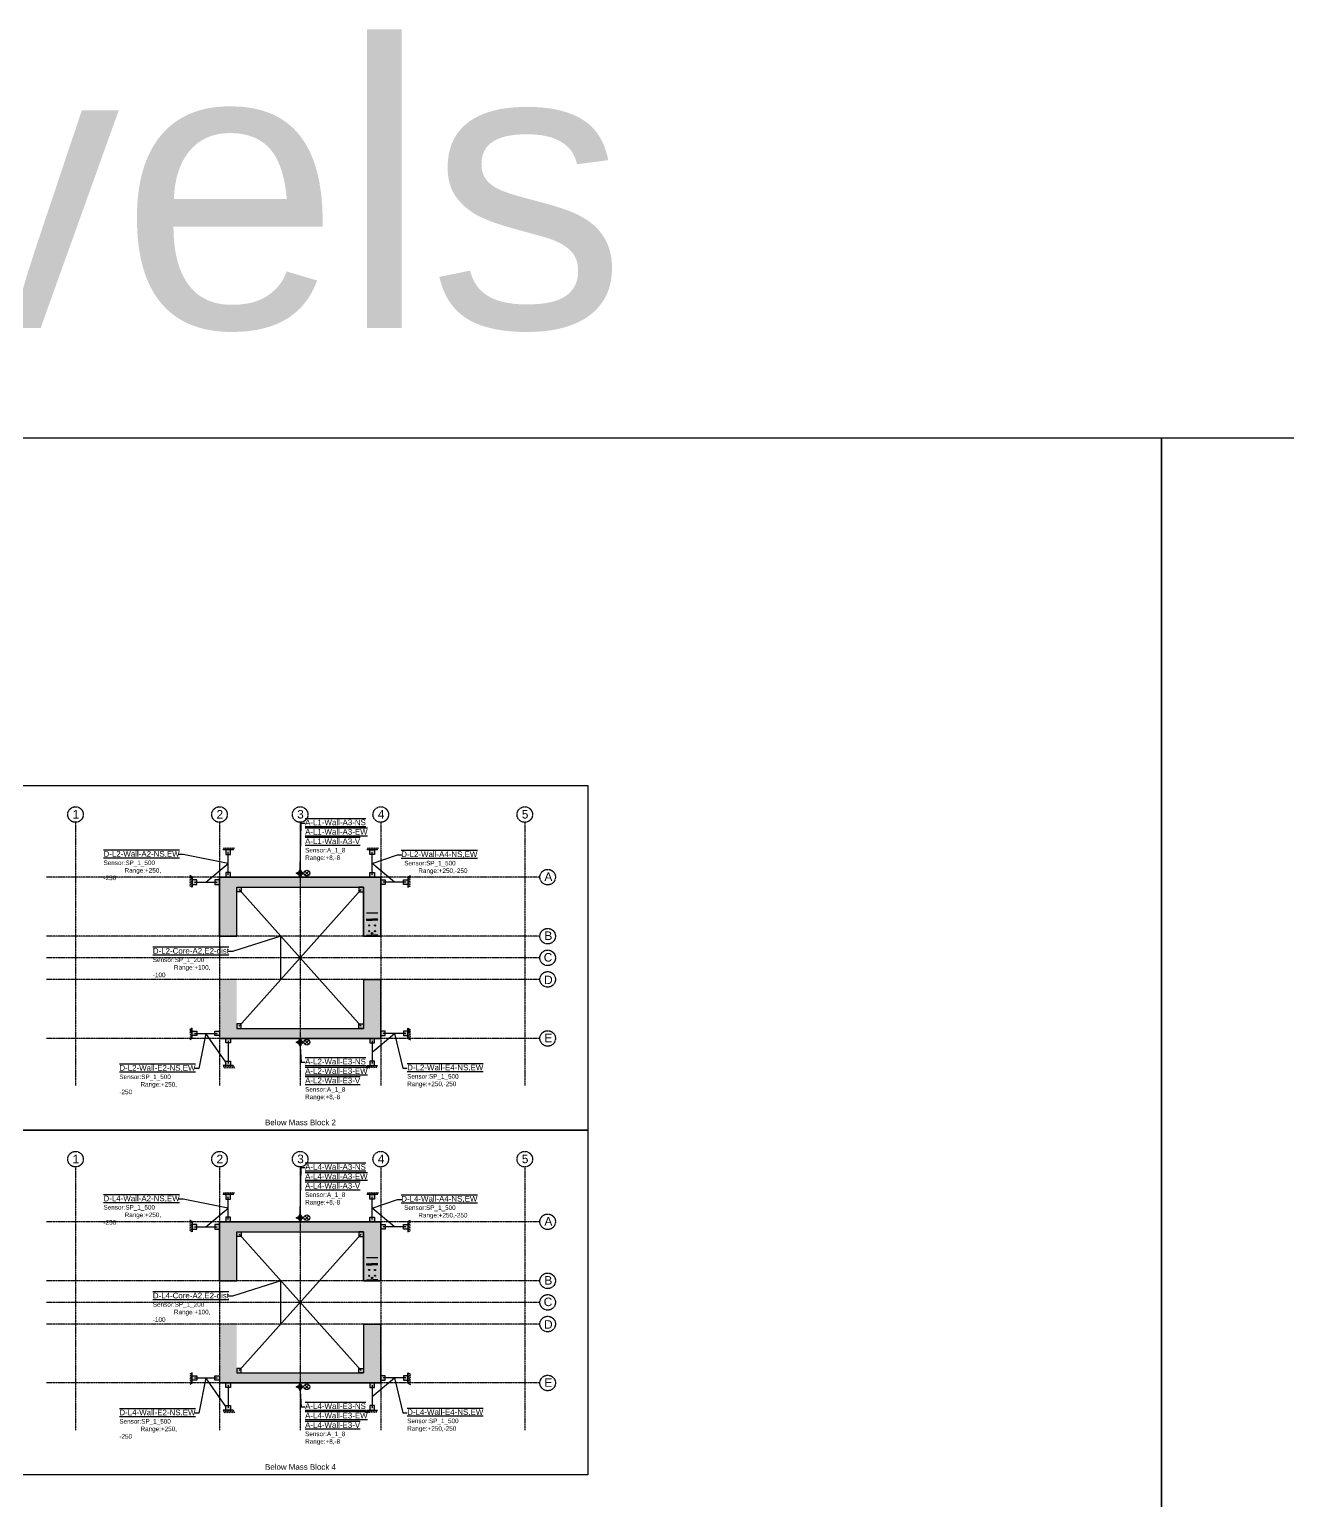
# Model space of a CAD drawing. Header units: millimetres. Extents: x -79526 to 153901, y -45620 to 21119.
# Drawn here: x -33860 to -22765, y 8121 to 21097 of the extents above; entities that cross this region are included whole.
import ezdxf
from ezdxf import colors
from ezdxf.entities.mleader import LeaderData, LeaderLine
from ezdxf.math import Vec2, Vec3

# ---------------------------------------------------------------- set-up
doc = ezdxf.new("R2010")
doc.units = ezdxf.units.MM
doc.header["$MEASUREMENT"] = 0
doc.linetypes.add('CENTER', pattern=[50.8, 31.75, -6.35, 6.35, -6.35])
for name, color, linetype in [('greygrid', 252, 'CENTER'), ('notation', 6, 'Continuous'), ('Note', 7, 'Continuous'), ('Plot', 254, 'Continuous')]:
    doc.layers.add(name, color=color, linetype=linetype)
doc.styles.get("Standard").update_dxf_attribs({"font": 'arial.ttf'})
pattern_1 = [(45, (-45963.11549, -7465.05682), (-0.08838834765, 0.08838834765), [])]
pattern_2 = [(45, (-45963.11549, -10504.51168), (-0.08838834765, 0.08838834765), [])]

msp = doc.modelspace()

# ---------------------------------------------------------------- hatches: boundary and pattern name
h = msp.add_hatch(color=1)
h.dxf.hatch_style = 1
h.paths.add_polyline_path([(-32088, 13620), (-32088, 13660), (-32128, 13660), (-32128, 13620)])
h.paths.add_polyline_path([(-32088, 13820), (-32088, 13860), (-32128, 13860), (-32128, 13820)])
edge = h.paths.add_edge_path()
edge.add_line((-32108, 13640), (-32108, 13840))
h = msp.add_hatch(color=1)
h.dxf.hatch_style = 1
h.paths.add_polyline_path([(-30858, 13620), (-30858, 13660), (-30818, 13660), (-30818, 13620)])
h.paths.add_polyline_path([(-30858, 13820), (-30858, 13860), (-30818, 13860), (-30818, 13820)])
edge = h.paths.add_edge_path()
edge.add_line((-30838, 13640), (-30838, 13840))
h = msp.add_hatch(color=1)
h.dxf.hatch_style = 1
h.paths.add_polyline_path([(-31486, 13666), (-31473, 13688), (-31461, 13666), (-31439, 13654), (-31461, 13641), (-31473, 13620), (-31486, 13641), (-31507, 13654)])
h = msp.add_hatch(color=1)
h.dxf.hatch_style = 1
h.paths.add_polyline_path([(-32424, 13555), (-32384, 13555), (-32384, 13595), (-32424, 13595)])
h.paths.add_polyline_path([(-32224, 13555), (-32184, 13555), (-32184, 13595), (-32224, 13595)])
edge = h.paths.add_edge_path()
edge.add_line((-32404, 13575), (-32204, 13575))
at = {"true_color": 0x939598}
h = msp.add_hatch(dxfattribs=at)
h.set_pattern_fill('ANSI31', color=252)
h.set_pattern_definition(pattern_1)
h.paths.add_polyline_path([(-32032, 13099), (-32032, 13531), (-30914, 13531), (-30914, 13099), (-30762, 13099), (-30762, 13620), (-32184, 13620), (-32184, 13099)])
h = msp.add_hatch(color=1)
h.dxf.hatch_style = 1
h.paths.add_polyline_path([(-30914, 13531), (-30954, 13531), (-30954, 13491), (-30914, 13491)])
h.paths.add_polyline_path([(-31992, 12326), (-32032, 12326), (-32032, 12286), (-31992, 12286)])
edge = h.paths.add_edge_path()
edge.add_line((-30934, 13511), (-32012, 12306))
h = msp.add_hatch(color=1)
h.dxf.hatch_style = 1
h.paths.add_polyline_path([(-32032, 13531), (-31992, 13531), (-31992, 13491), (-32032, 13491)])
h.paths.add_polyline_path([(-30954, 12326), (-30914, 12326), (-30914, 12286), (-30954, 12286)])
edge = h.paths.add_edge_path()
edge.add_line((-32012, 13511), (-30934, 12306))
h = msp.add_hatch(color=1)
h.dxf.hatch_style = 1
h.paths.add_polyline_path([(-30522, 13555), (-30562, 13555), (-30562, 13595), (-30522, 13595)])
h.paths.add_polyline_path([(-30722, 13555), (-30762, 13555), (-30762, 13595), (-30722, 13595)])
edge = h.paths.add_edge_path()
edge.add_line((-30542, 13575), (-30742, 13575))
h = msp.add_hatch(dxfattribs=at)
h.set_pattern_fill('ANSI31', color=252)
h.set_pattern_definition(pattern_1)
h.paths.add_polyline_path([(-32032, 12718), (-32032, 12286), (-30914, 12286), (-30914, 12718), (-30762, 12718), (-30762, 12197), (-32184, 12197), (-32184, 12718)])
h = msp.add_hatch(color=1)
h.dxf.hatch_style = 1
h.paths.add_polyline_path([(-32424, 12262), (-32384, 12262), (-32384, 12222), (-32424, 12222)])
h.paths.add_polyline_path([(-32224, 12262), (-32184, 12262), (-32184, 12222), (-32224, 12222)])
edge = h.paths.add_edge_path()
edge.add_line((-32404, 12242), (-32204, 12242))
h = msp.add_hatch(color=1)
h.dxf.hatch_style = 1
h.paths.add_polyline_path([(-30522, 12262), (-30562, 12262), (-30562, 12222), (-30522, 12222)])
h.paths.add_polyline_path([(-30722, 12262), (-30762, 12262), (-30762, 12222), (-30722, 12222)])
edge = h.paths.add_edge_path()
edge.add_line((-30542, 12242), (-30742, 12242))
h = msp.add_hatch(color=1)
h.dxf.hatch_style = 1
h.paths.add_polyline_path([(-32088, 12197), (-32088, 12157), (-32128, 12157), (-32128, 12197)])
h.paths.add_polyline_path([(-32088, 11997), (-32088, 11957), (-32128, 11957), (-32128, 11997)])
edge = h.paths.add_edge_path()
edge.add_line((-32108, 12177), (-32108, 11977))
h = msp.add_hatch(color=1)
h.dxf.hatch_style = 1
h.paths.add_polyline_path([(-31486, 12176), (-31473, 12197), (-31461, 12176), (-31439, 12163), (-31461, 12151), (-31473, 12129), (-31486, 12151), (-31507, 12163)])
h = msp.add_hatch(color=1)
h.dxf.hatch_style = 1
h.paths.add_polyline_path([(-30858, 12197), (-30858, 12157), (-30818, 12157), (-30818, 12197)])
h.paths.add_polyline_path([(-30858, 11997), (-30858, 11957), (-30818, 11957), (-30818, 11997)])
edge = h.paths.add_edge_path()
edge.add_line((-30838, 12177), (-30838, 11977))
h = msp.add_hatch(color=1)
h.dxf.hatch_style = 1
h.paths.add_polyline_path([(-32088, 10580), (-32088, 10620), (-32128, 10620), (-32128, 10580)])
h.paths.add_polyline_path([(-32088, 10780), (-32088, 10820), (-32128, 10820), (-32128, 10780)])
edge = h.paths.add_edge_path()
edge.add_line((-32108, 10600), (-32108, 10800))
h = msp.add_hatch(color=1)
h.dxf.hatch_style = 1
h.paths.add_polyline_path([(-30858, 10580), (-30858, 10620), (-30818, 10620), (-30818, 10580)])
h.paths.add_polyline_path([(-30858, 10780), (-30858, 10820), (-30818, 10820), (-30818, 10780)])
edge = h.paths.add_edge_path()
edge.add_line((-30838, 10600), (-30838, 10800))
h = msp.add_hatch(color=1)
h.dxf.hatch_style = 1
h.paths.add_polyline_path([(-31486, 10627), (-31473, 10648), (-31461, 10627), (-31439, 10614), (-31461, 10602), (-31473, 10580), (-31486, 10602), (-31507, 10614)])
h = msp.add_hatch(color=1)
h.dxf.hatch_style = 1
h.paths.add_polyline_path([(-32424, 10516), (-32384, 10516), (-32384, 10556), (-32424, 10556)])
h.paths.add_polyline_path([(-32224, 10516), (-32184, 10516), (-32184, 10556), (-32224, 10556)])
edge = h.paths.add_edge_path()
edge.add_line((-32404, 10536), (-32204, 10536))
h = msp.add_hatch(dxfattribs=at)
h.set_pattern_fill('ANSI31', color=252)
h.set_pattern_definition(pattern_2)
h.paths.add_polyline_path([(-32032, 10059), (-32032, 10491), (-30914, 10491), (-30914, 10059), (-30762, 10059), (-30762, 10580), (-32184, 10580), (-32184, 10059)])
h = msp.add_hatch(color=1)
h.dxf.hatch_style = 1
h.paths.add_polyline_path([(-30522, 10516), (-30562, 10516), (-30562, 10556), (-30522, 10556)])
h.paths.add_polyline_path([(-30722, 10516), (-30762, 10516), (-30762, 10556), (-30722, 10556)])
edge = h.paths.add_edge_path()
edge.add_line((-30542, 10536), (-30742, 10536))
h = msp.add_hatch(color=1)
h.dxf.hatch_style = 1
h.paths.add_polyline_path([(-30914, 10491), (-30954, 10491), (-30954, 10451), (-30914, 10451)])
h.paths.add_polyline_path([(-31992, 9287), (-32032, 9287), (-32032, 9247), (-31992, 9247)])
edge = h.paths.add_edge_path()
edge.add_line((-30934, 10471), (-32012, 9267))
h = msp.add_hatch(color=1)
h.dxf.hatch_style = 1
h.paths.add_polyline_path([(-32032, 10491), (-31992, 10491), (-31992, 10451), (-32032, 10451)])
h.paths.add_polyline_path([(-30954, 9287), (-30914, 9287), (-30914, 9247), (-30954, 9247)])
edge = h.paths.add_edge_path()
edge.add_line((-32012, 10471), (-30934, 9267))
h = msp.add_hatch(dxfattribs=at)
h.set_pattern_fill('ANSI31', color=252)
h.set_pattern_definition(pattern_2)
h.paths.add_polyline_path([(-32032, 9678), (-32032, 9247), (-30914, 9247), (-30914, 9678), (-30762, 9678), (-30762, 9158), (-32184, 9158), (-32184, 9678)])
h = msp.add_hatch(color=1)
h.dxf.hatch_style = 1
h.paths.add_polyline_path([(-32424, 9222), (-32384, 9222), (-32384, 9182), (-32424, 9182)])
h.paths.add_polyline_path([(-32224, 9222), (-32184, 9222), (-32184, 9182), (-32224, 9182)])
edge = h.paths.add_edge_path()
edge.add_line((-32404, 9202), (-32204, 9202))
h = msp.add_hatch(color=1)
h.dxf.hatch_style = 1
h.paths.add_polyline_path([(-30522, 9222), (-30562, 9222), (-30562, 9182), (-30522, 9182)])
h.paths.add_polyline_path([(-30722, 9222), (-30762, 9222), (-30762, 9182), (-30722, 9182)])
edge = h.paths.add_edge_path()
edge.add_line((-30542, 9202), (-30742, 9202))
h = msp.add_hatch(color=1)
h.dxf.hatch_style = 1
h.paths.add_polyline_path([(-32088, 9158), (-32088, 9118), (-32128, 9118), (-32128, 9158)])
h.paths.add_polyline_path([(-32088, 8958), (-32088, 8918), (-32128, 8918), (-32128, 8958)])
edge = h.paths.add_edge_path()
edge.add_line((-32108, 9138), (-32108, 8938))
h = msp.add_hatch(color=1)
h.dxf.hatch_style = 1
h.paths.add_polyline_path([(-31486, 9136), (-31473, 9158), (-31461, 9136), (-31439, 9124), (-31461, 9111), (-31473, 9089), (-31486, 9111), (-31507, 9124)])
h = msp.add_hatch(color=1)
h.dxf.hatch_style = 1
h.paths.add_polyline_path([(-30858, 9158), (-30858, 9118), (-30818, 9118), (-30818, 9158)])
h.paths.add_polyline_path([(-30858, 8958), (-30858, 8918), (-30818, 8918), (-30818, 8958)])
edge = h.paths.add_edge_path()
edge.add_line((-30838, 9138), (-30838, 8938))
at = {"layer": 'Note', "true_color": 0x000000}
h = msp.add_hatch(dxfattribs=at)
h.set_pattern_fill('ANSI31', color=18, angle=360)
h.set_pattern_definition([(45, (-227762.1734, 877690.7706), (-2.24506403, 2.24506403), [])])
h.paths.add_polyline_path([(-30859, 13245, 1), (-30868, 13245, 1)])
h = msp.add_hatch(dxfattribs=at)
h.set_pattern_fill('ANSI31', color=18, angle=360)
h.set_pattern_definition([(45, (-227711.3734, 877690.7706), (-2.24506403, 2.24506403), [])])
h.paths.add_polyline_path([(-30808, 13245, 1), (-30818, 13245, 1)])
h = msp.add_hatch(dxfattribs=at)
h.set_pattern_fill('ANSI31', color=18, angle=360)
h.set_pattern_definition([(45, (-227762.1734, 877741.5706), (-2.24506403, 2.24506403), [])])
h.paths.add_polyline_path([(-30859, 13194, 1), (-30868, 13194, 1)])
h = msp.add_hatch(dxfattribs=at)
h.set_pattern_fill('ANSI31', color=18, angle=360)
h.set_pattern_definition([(45, (-227762.1734, 877792.3706), (-2.24506403, 2.24506403), [])])
h.paths.add_polyline_path([(-30859, 13143, 1), (-30868, 13143, 1)])
h = msp.add_hatch(dxfattribs=at)
h.set_pattern_fill('ANSI31', color=18, angle=360)
h.set_pattern_definition([(45, (-227711.3734, 877741.5706), (-2.24506403, 2.24506403), [])])
h.paths.add_polyline_path([(-30808, 13194, 1), (-30818, 13194, 1)])
h = msp.add_hatch(dxfattribs=at)
h.set_pattern_fill('ANSI31', color=18, angle=360)
h.set_pattern_definition([(45, (-227711.3734, 877792.3706), (-2.24506403, 2.24506403), [])])
h.paths.add_polyline_path([(-30808, 13143, 1), (-30818, 13143, 1)])
h = msp.add_hatch(dxfattribs=at)
h.set_pattern_fill('ANSI31', color=18, angle=360)
h.set_pattern_definition([(45, (-227762.1734, 874651.3157), (-2.24506403, 2.24506403), [])])
h.paths.add_polyline_path([(-30859, 10206, 1), (-30868, 10206, 1)])
h = msp.add_hatch(dxfattribs=at)
h.set_pattern_fill('ANSI31', color=18, angle=360)
h.set_pattern_definition([(45, (-227762.1734, 874702.1157), (-2.24506403, 2.24506403), [])])
h.paths.add_polyline_path([(-30859, 10155, 1), (-30868, 10155, 1)])
h = msp.add_hatch(dxfattribs=at)
h.set_pattern_fill('ANSI31', color=18, angle=360)
h.set_pattern_definition([(45, (-227711.3734, 874651.3157), (-2.24506403, 2.24506403), [])])
h.paths.add_polyline_path([(-30808, 10206, 1), (-30818, 10206, 1)])
h = msp.add_hatch(dxfattribs=at)
h.set_pattern_fill('ANSI31', color=18, angle=360)
h.set_pattern_definition([(45, (-227711.3734, 874702.1157), (-2.24506403, 2.24506403), [])])
h.paths.add_polyline_path([(-30808, 10155, 1), (-30818, 10155, 1)])
h = msp.add_hatch(dxfattribs=at)
h.set_pattern_fill('ANSI31', color=18, angle=360)
h.set_pattern_definition([(45, (-227762.1734, 874752.9157), (-2.24506403, 2.24506403), [])])
h.paths.add_polyline_path([(-30859, 10104, 1), (-30868, 10104, 1)])
h = msp.add_hatch(dxfattribs=at)
h.set_pattern_fill('ANSI31', color=18, angle=360)
h.set_pattern_definition([(45, (-227711.3734, 874752.9157), (-2.24506403, 2.24506403), [])])
h.paths.add_polyline_path([(-30808, 10104, 1), (-30818, 10104, 1)])
at = {"layer": 'Plot', "ltscale": 0.1}
h = msp.add_hatch(dxfattribs=at)
h.set_pattern_fill('ANSI31', color=256)
h.set_pattern_definition([(45, (-424038.2823, -179765.0213), (-2.24506403, 2.24506403), [])])
h.paths.add_polyline_path([(-30832, 13245, 1), (-30845, 13245, 1)])
h = msp.add_hatch(dxfattribs=at)
h.set_pattern_fill('ANSI31', color=256)
h.set_pattern_definition([(45, (-424038.2823, -179885.6713), (-2.24506403, 2.24506403), [])])
h.paths.add_polyline_path([(-30832, 13124, 1), (-30845, 13124, 1)])
h = msp.add_hatch(dxfattribs=at)
h.set_pattern_fill('ANSI31', color=256)
h.set_pattern_definition([(45, (-424038.2823, -182804.476), (-2.24506403, 2.24506403), [])])
h.paths.add_polyline_path([(-30832, 10206, 1), (-30845, 10206, 1)])
h = msp.add_hatch(dxfattribs=at)
h.set_pattern_fill('ANSI31', color=256)
h.set_pattern_definition([(45, (-424038.2823, -182925.126), (-2.24506403, 2.24506403), [])])
h.paths.add_polyline_path([(-30832, 10085, 1), (-30845, 10085, 1)])

# ---------------------------------------------------------------- linework, layer by layer
at = {"color": 1}
for p, q in [((-32153, 13860), (-32141, 13881)), ((-32108, 13860), (-32153, 13860)), ((-32138, 13860), (-32126, 13881)), ((-32123, 13860), (-32111, 13881)), ((-32108, 13860), (-32096, 13881)), ((-32063, 13860), (-32108, 13860)), ((-32108, 13640), (-32108, 13840)), ((-32093, 13860), (-32081, 13881)), ((-32078, 13860), (-32066, 13881)), ((-32063, 13860), (-32051, 13881)), ((-30883, 13860), (-30871, 13881)), ((-30838, 13860), (-30883, 13860)), ((-30868, 13860), (-30856, 13881)), ((-30853, 13860), (-30841, 13881)), ((-30838, 13860), (-30826, 13881)), ((-30793, 13860), (-30838, 13860)), ((-30838, 13640), (-30838, 13840)), ((-30823, 13860), (-30811, 13881)), ((-30808, 13860), (-30796, 13881)), ((-30793, 13860), (-30781, 13881)), ((-32424, 13620), (-32446, 13633)), ((-30522, 13620), (-30500, 13633)), ((-32424, 13605), (-32446, 13618)), ((-32424, 13590), (-32446, 13603)), ((-32424, 13575), (-32446, 13588)), ((-32424, 13560), (-32446, 13573)), ((-32424, 13545), (-32446, 13558)), ((-32424, 13530), (-32446, 13543)), ((-32424, 13620), (-32424, 13575)), ((-32424, 13575), (-32424, 13530)), ((-32404, 13575), (-32254, 13575)), ((-32404, 13575), (-32204, 13575)), ((-30934, 13511), (-32012, 12306)), ((-32012, 13511), (-30934, 12306)), ((-30542, 13575), (-30742, 13575)), ((-30542, 13575), (-30692, 13575)), ((-30522, 13620), (-30522, 13575)), ((-30522, 13605), (-30500, 13618)), ((-30522, 13590), (-30500, 13603)), ((-30522, 13575), (-30500, 13588)), ((-30522, 13575), (-30522, 13530)), ((-30522, 13560), (-30500, 13573)), ((-30522, 13545), (-30500, 13558)), ((-30522, 13530), (-30500, 13543)), ((-32424, 12287), (-32446, 12274)), ((-32424, 12272), (-32446, 12259)), ((-32424, 12257), (-32446, 12244)), ((-32424, 12242), (-32446, 12229)), ((-32424, 12227), (-32446, 12214)), ((-32424, 12212), (-32446, 12199)), ((-32424, 12242), (-32424, 12287)), ((-32424, 12197), (-32424, 12242)), ((-32404, 12242), (-32254, 12242)), ((-32404, 12242), (-32204, 12242)), ((-30542, 12242), (-30742, 12242)), ((-30542, 12242), (-30692, 12242)), ((-30522, 12242), (-30522, 12287)), ((-30522, 12287), (-30500, 12274)), ((-30522, 12272), (-30500, 12259)), ((-30522, 12257), (-30500, 12244)), ((-30522, 12197), (-30522, 12242)), ((-30522, 12242), (-30500, 12229)), ((-30522, 12227), (-30500, 12214)), ((-30522, 12212), (-30500, 12199)), ((-32424, 12197), (-32446, 12184)), ((-32108, 12177), (-32108, 11977)), ((-30838, 12177), (-30838, 11977)), ((-30522, 12197), (-30500, 12184)), ((-32108, 11957), (-32153, 11957)), ((-32153, 11957), (-32141, 11936)), ((-32138, 11957), (-32126, 11936)), ((-32123, 11957), (-32111, 11936)), ((-32063, 11957), (-32108, 11957)), ((-32108, 11957), (-32096, 11936)), ((-32093, 11957), (-32081, 11936)), ((-32078, 11957), (-32066, 11936)), ((-32063, 11957), (-32051, 11936)), ((-30883, 11957), (-30896, 11936)), ((-30883, 11957), (-30838, 11957)), ((-30868, 11957), (-30881, 11936)), ((-30853, 11957), (-30866, 11936)), ((-30838, 11957), (-30851, 11936)), ((-30838, 11957), (-30793, 11957)), ((-30823, 11957), (-30836, 11936)), ((-30808, 11957), (-30821, 11936)), ((-30793, 11957), (-30806, 11936)), ((-32153, 10820), (-32141, 10842)), ((-32108, 10820), (-32153, 10820)), ((-32138, 10820), (-32126, 10842)), ((-32123, 10820), (-32111, 10842)), ((-32108, 10820), (-32096, 10842)), ((-32063, 10820), (-32108, 10820)), ((-32108, 10600), (-32108, 10800)), ((-32093, 10820), (-32081, 10842)), ((-32078, 10820), (-32066, 10842)), ((-32063, 10820), (-32051, 10842)), ((-30883, 10820), (-30871, 10842)), ((-30838, 10820), (-30883, 10820)), ((-30868, 10820), (-30856, 10842)), ((-30853, 10820), (-30841, 10842)), ((-30838, 10820), (-30826, 10842)), ((-30793, 10820), (-30838, 10820)), ((-30838, 10600), (-30838, 10800)), ((-30823, 10820), (-30811, 10842)), ((-30808, 10820), (-30796, 10842)), ((-30793, 10820), (-30781, 10842)), ((-32424, 10581), (-32446, 10593)), ((-32424, 10566), (-32446, 10578)), ((-32424, 10551), (-32446, 10563)), ((-32424, 10536), (-32446, 10548)), ((-32424, 10521), (-32446, 10533)), ((-32424, 10506), (-32446, 10518)), ((-32424, 10581), (-32424, 10536)), ((-32424, 10536), (-32424, 10491)), ((-32404, 10536), (-32254, 10536)), ((-32404, 10536), (-32204, 10536)), ((-30542, 10536), (-30742, 10536)), ((-30542, 10536), (-30692, 10536)), ((-30522, 10581), (-30500, 10593)), ((-30522, 10581), (-30522, 10536)), ((-30522, 10566), (-30500, 10578)), ((-30522, 10551), (-30500, 10563)), ((-30522, 10536), (-30500, 10548)), ((-30522, 10536), (-30522, 10491)), ((-30522, 10521), (-30500, 10533)), ((-30522, 10506), (-30500, 10518)), ((-32424, 10491), (-32446, 10503)), ((-30934, 10471), (-32012, 9267)), ((-32012, 10471), (-30934, 9267)), ((-30522, 10491), (-30500, 10503)), ((-32424, 9247), (-32446, 9235)), ((-32424, 9232), (-32446, 9220)), ((-32424, 9217), (-32446, 9205)), ((-32424, 9202), (-32424, 9247)), ((-30522, 9202), (-30522, 9247)), ((-30522, 9247), (-30500, 9235)), ((-30522, 9232), (-30500, 9220)), ((-30522, 9217), (-30500, 9205)), ((-32424, 9202), (-32446, 9190)), ((-32424, 9187), (-32446, 9175)), ((-32424, 9172), (-32446, 9160)), ((-32424, 9157), (-32446, 9145)), ((-32424, 9157), (-32424, 9202)), ((-32404, 9202), (-32254, 9202)), ((-32404, 9202), (-32204, 9202)), ((-32108, 9138), (-32108, 8938)), ((-30838, 9138), (-30838, 8938)), ((-30542, 9202), (-30742, 9202)), ((-30542, 9202), (-30692, 9202)), ((-30522, 9157), (-30522, 9202)), ((-30522, 9202), (-30500, 9190)), ((-30522, 9187), (-30500, 9175)), ((-30522, 9172), (-30500, 9160)), ((-30522, 9157), (-30500, 9145)), ((-32108, 8918), (-32153, 8918)), ((-32153, 8918), (-32141, 8896)), ((-32138, 8918), (-32126, 8896)), ((-32123, 8918), (-32111, 8896)), ((-32063, 8918), (-32108, 8918)), ((-32108, 8918), (-32096, 8896)), ((-32093, 8918), (-32081, 8896)), ((-32078, 8918), (-32066, 8896)), ((-32063, 8918), (-32051, 8896)), ((-30883, 8918), (-30896, 8896)), ((-30883, 8918), (-30838, 8918)), ((-30868, 8918), (-30881, 8896)), ((-30853, 8918), (-30866, 8896)), ((-30838, 8918), (-30851, 8896)), ((-30838, 8918), (-30793, 8918)), ((-30823, 8918), (-30836, 8896)), ((-30808, 8918), (-30821, 8896)), ((-30793, 8918), (-30806, 8896))]:
    msp.add_line(p, q, dxfattribs=at)
for p, q in [((-31507, 13654), (-31439, 13654)), ((-31439, 13654), (-31439, 13654)), ((-32184, 13099), (-32184, 13620)), ((-32184, 13620), (-30762, 13620)), ((-30762, 13099), (-30762, 13620)), ((-30762, 13099), (-30914, 13099)), ((-30762, 12197), (-32184, 12197)), ((-31507, 12163), (-31439, 12163)), ((-31439, 12163), (-31439, 12163)), ((-32184, 10059), (-32184, 10580)), ((-32184, 10580), (-30762, 10580)), ((-31507, 10614), (-31439, 10614)), ((-31439, 10614), (-31439, 10614)), ((-30762, 10059), (-30762, 10580)), ((-30762, 10059), (-30914, 10059)), ((-30762, 9158), (-32184, 9158)), ((-31507, 9124), (-31439, 9124)), ((-31439, 9124), (-31439, 9124))]:
    msp.add_line(p, q)
at = {"color": 5}
for p, q in [((-31396, 13673), (-31432, 13637)), ((-31432, 13673), (-31396, 13637)), ((-31396, 12182), (-31432, 12147)), ((-31432, 12182), (-31396, 12147)), ((-31396, 10633), (-31432, 10598)), ((-31432, 10633), (-31396, 10598)), ((-31396, 9143), (-31432, 9107)), ((-31432, 9143), (-31396, 9107))]:
    msp.add_line(p, q, dxfattribs=at)
for points in [[(-42427, -1340), (-23878, -1340), (-23878, 17493), (-42427, 17493)], [(-23878, -1340), (-5329, -1340), (-5329, 17493), (-23878, 17493)], [(-34010, 14428), (-28936, 14428), (-28936, 11389), (-34010, 11389)], [(-34010, 11389), (-28936, 11389), (-28936, 8349), (-34010, 8349)]]:
    msp.add_lwpolyline(points, close=True)
at = {"color": 1}
for points in [[(-32088, 13820), (-32088, 13860), (-32128, 13860), (-32128, 13820)], [(-30858, 13820), (-30858, 13860), (-30818, 13860), (-30818, 13820)], [(-32088, 13620), (-32088, 13660), (-32128, 13660), (-32128, 13620)], [(-30858, 13620), (-30858, 13660), (-30818, 13660), (-30818, 13620)], [(-32424, 13555), (-32384, 13555), (-32384, 13595), (-32424, 13595)], [(-32224, 13555), (-32184, 13555), (-32184, 13595), (-32224, 13595)], [(-32032, 13531), (-31992, 13531), (-31992, 13491), (-32032, 13491)], [(-30914, 13531), (-30954, 13531), (-30954, 13491), (-30914, 13491)], [(-30722, 13555), (-30762, 13555), (-30762, 13595), (-30722, 13595)], [(-30522, 13555), (-30562, 13555), (-30562, 13595), (-30522, 13595)], [(-32424, 12262), (-32384, 12262), (-32384, 12222), (-32424, 12222)], [(-32224, 12262), (-32184, 12262), (-32184, 12222), (-32224, 12222)], [(-31992, 12326), (-32032, 12326), (-32032, 12286), (-31992, 12286)], [(-30954, 12326), (-30914, 12326), (-30914, 12286), (-30954, 12286)], [(-30722, 12262), (-30762, 12262), (-30762, 12222), (-30722, 12222)], [(-30522, 12262), (-30562, 12262), (-30562, 12222), (-30522, 12222)], [(-32088, 12197), (-32088, 12157), (-32128, 12157), (-32128, 12197)], [(-30858, 12197), (-30858, 12157), (-30818, 12157), (-30818, 12197)], [(-32088, 11997), (-32088, 11957), (-32128, 11957), (-32128, 11997)], [(-30858, 11997), (-30858, 11957), (-30818, 11957), (-30818, 11997)], [(-32088, 10780), (-32088, 10820), (-32128, 10820), (-32128, 10780)], [(-30858, 10780), (-30858, 10820), (-30818, 10820), (-30818, 10780)], [(-32424, 10516), (-32384, 10516), (-32384, 10556), (-32424, 10556)], [(-32224, 10516), (-32184, 10516), (-32184, 10556), (-32224, 10556)], [(-32088, 10580), (-32088, 10620), (-32128, 10620), (-32128, 10580)], [(-30858, 10580), (-30858, 10620), (-30818, 10620), (-30818, 10580)], [(-30722, 10516), (-30762, 10516), (-30762, 10556), (-30722, 10556)], [(-30522, 10516), (-30562, 10516), (-30562, 10556), (-30522, 10556)], [(-32032, 10491), (-31992, 10491), (-31992, 10451), (-32032, 10451)], [(-30914, 10491), (-30954, 10491), (-30954, 10451), (-30914, 10451)], [(-32424, 9222), (-32384, 9222), (-32384, 9182), (-32424, 9182)], [(-32224, 9222), (-32184, 9222), (-32184, 9182), (-32224, 9182)], [(-31992, 9287), (-32032, 9287), (-32032, 9247), (-31992, 9247)], [(-30954, 9287), (-30914, 9287), (-30914, 9247), (-30954, 9247)], [(-30722, 9222), (-30762, 9222), (-30762, 9182), (-30722, 9182)], [(-30522, 9222), (-30562, 9222), (-30562, 9182), (-30522, 9182)], [(-32088, 9158), (-32088, 9118), (-32128, 9118), (-32128, 9158)], [(-30858, 9158), (-30858, 9118), (-30818, 9118), (-30818, 9158)], [(-32088, 8958), (-32088, 8918), (-32128, 8918), (-32128, 8958)], [(-30858, 8958), (-30858, 8918), (-30818, 8918), (-30818, 8958)]]:
    msp.add_lwpolyline(points, close=True, dxfattribs=at)
for points in [[(-31486, 13666), (-31473, 13688), (-31461, 13666), (-31439, 13654), (-31461, 13641), (-31473, 13620), (-31486, 13641), (-31507, 13654), (-31486, 13666)], [(-32032, 13099), (-32032, 13531), (-30914, 13531), (-30914, 13099), (-30762, 13099), (-30762, 13620), (-32184, 13620), (-32184, 13099), (-32032, 13099)], [(-31486, 12176), (-31473, 12197), (-31461, 12176), (-31439, 12163), (-31461, 12151), (-31473, 12129), (-31486, 12151), (-31507, 12163), (-31486, 12176)], [(-31486, 10627), (-31473, 10648), (-31461, 10627), (-31439, 10614), (-31461, 10602), (-31473, 10580), (-31486, 10602), (-31507, 10614), (-31486, 10627)], [(-32032, 10059), (-32032, 10491), (-30914, 10491), (-30914, 10059), (-30762, 10059), (-30762, 10580), (-32184, 10580), (-32184, 10059), (-32032, 10059)], [(-31486, 9136), (-31473, 9158), (-31461, 9136), (-31439, 9124), (-31461, 9111), (-31473, 9089), (-31486, 9111), (-31507, 9124), (-31486, 9136)]]:
    msp.add_lwpolyline(points)
at = {"color": 5}
for centre in [(-31414, 13655), (-31414, 12164), (-31414, 10616), (-31414, 9125)]:
    msp.add_circle(centre, 25, dxfattribs=at)
at = {"layer": 'greygrid', "lineweight": -2, "ltscale": 0.2}
for p, q in [((-33454, 14103), (-33454, 11782)), ((-32184, 14103), (-32184, 11782)), ((-31473, 14103), (-31473, 11782)), ((-30762, 14103), (-30762, 11782)), ((-29492, 14103), (-29492, 11782)), ((-29358, 13620), (-33710, 13620)), ((-29358, 13099), (-33710, 13099)), ((-29358, 12908), (-33710, 12908)), ((-29358, 12718), (-33710, 12718)), ((-29358, 12197), (-33710, 12197)), ((-33454, 11064), (-33454, 8743)), ((-32184, 11064), (-32184, 8743)), ((-31473, 11064), (-31473, 8743)), ((-30762, 11064), (-30762, 8743)), ((-29492, 11064), (-29492, 8743)), ((-29358, 10580), (-33710, 10580)), ((-29358, 10059), (-33710, 10059)), ((-29358, 9869), (-33710, 9869)), ((-29358, 9678), (-33710, 9678)), ((-29358, 9158), (-33710, 9158))]:
    msp.add_line(p, q, dxfattribs=at)
at = {"layer": 'greygrid', "ltscale": 0.2}
for centre in [(-33454, 14172), (-32184, 14172), (-31473, 14172), (-30762, 14172), (-30762, 14172), (-29492, 14172), (-29290, 13620), (-29290, 13099), (-29290, 12908), (-29290, 12718), (-29290, 12197), (-33454, 11132), (-32184, 11132), (-31473, 11132), (-30762, 11132), (-30762, 11132), (-29492, 11132), (-29290, 10580), (-29290, 10059), (-29290, 9869), (-29290, 9678), (-29290, 9158)]:
    msp.add_circle(centre, 68.5, dxfattribs=at)
at = {"layer": 'Note'}
for p, q in [((-32184, 13620), (-30762, 13620)), ((-32184, 13620), (-32184, 13099)), ((-32032, 13531), (-30914, 13531)), ((-30914, 13099), (-30914, 13531)), ((-30762, 13620), (-30762, 13099)), ((-30762, 13620), (-30762, 13099)), ((-30914, 13099), (-30762, 13099)), ((-30914, 13099), (-30762, 13099)), ((-30914, 12718), (-30914, 12286)), ((-30914, 12718), (-30762, 12718)), ((-30914, 12718), (-30762, 12718)), ((-30762, 12197), (-30762, 12718)), ((-32032, 12286), (-30914, 12286)), ((-32184, 12197), (-30762, 12197)), ((-32184, 10580), (-30762, 10580)), ((-32184, 10580), (-32184, 10059)), ((-30762, 10580), (-30762, 10059)), ((-30762, 10580), (-30762, 10059)), ((-32032, 10491), (-30914, 10491)), ((-30914, 10059), (-30914, 10491)), ((-30914, 10059), (-30762, 10059)), ((-30914, 10059), (-30762, 10059)), ((-30914, 9678), (-30914, 9247)), ((-30914, 9678), (-30762, 9678)), ((-30914, 9678), (-30762, 9678)), ((-30762, 9158), (-30762, 9678)), ((-32032, 9247), (-30914, 9247)), ((-32184, 9158), (-30762, 9158))]:
    msp.add_line(p, q, dxfattribs=at)
for centre in [(-30864, 13245), (-30813, 13245), (-30864, 13194), (-30864, 13143), (-30813, 13194), (-30813, 13143), (-30864, 10206), (-30864, 10155), (-30813, 10206), (-30813, 10155), (-30864, 10104), (-30813, 10104)]:
    msp.add_circle(centre, 4.76, dxfattribs=at)
at = {"layer": 'Plot'}
for p, q in [((-30787, 13302), (-30889, 13302)), ((-30889, 13250), (-30841, 13250)), ((-30889, 13240), (-30841, 13240)), ((-30787, 13250), (-30835, 13250)), ((-30787, 13240), (-30835, 13240)), ((-30889, 13108), (-30841, 13108)), ((-30787, 13108), (-30835, 13108)), ((-30889, 13099), (-30841, 13099)), ((-30787, 13099), (-30835, 13099)), ((-30787, 10262), (-30889, 10262)), ((-30889, 10210), (-30841, 10210)), ((-30889, 10201), (-30841, 10201)), ((-30787, 10210), (-30835, 10210)), ((-30787, 10201), (-30835, 10201)), ((-30889, 10069), (-30841, 10069)), ((-30889, 10059), (-30841, 10059)), ((-30787, 10069), (-30835, 10069)), ((-30787, 10059), (-30835, 10059))]:
    msp.add_line(p, q, dxfattribs=at)
at = {"layer": 'Plot', "ltscale": 0.1}
for p, q in [((-30889, 13251), (-30889, 13239)), ((-30914, 13099), (-30889, 13099)), ((-30889, 10212), (-30889, 10199)), ((-30914, 10059), (-30889, 10059))]:
    msp.add_line(p, q, dxfattribs=at)
for centre in [(-30838, 13245), (-30838, 13124), (-30838, 10206), (-30838, 10085)]:
    msp.add_circle(centre, 6.35, dxfattribs=at)

# ---------------------------------------------------------------- texts
at = {"layer": 'greygrid', "color": 251, "lineweight": -2, "ltscale": 0.2, "true_color": 0x525252, "char_height": 75, "attachment_point": 5}
for s, insert in [('1', (-33451, 14174)), ('2', (-32181, 14174)), ('3', (-31470, 14174)), ('4', (-30759, 14174)), ('5', (-29489, 14174)), ('A', (-29284, 13624)), ('B', (-29284, 13103)), ('C', (-29287, 12912)), ('D', (-29284, 12714)), ('E', (-29284, 12201)), ('1', (-33451, 11134)), ('2', (-32181, 11134)), ('3', (-31470, 11134)), ('4', (-30759, 11134)), ('5', (-29489, 11134)), ('A', (-29284, 10584)), ('B', (-29284, 10063)), ('C', (-29287, 9873)), ('D', (-29284, 9674)), ('E', (-29284, 9162))]:
    msp.add_mtext_dynamic_manual_height_columns(s, width=22.5, gutter_width=50, heights=[0], dxfattribs=dict(at, insert=insert))
at = {"layer": 'greygrid', "lineweight": -2, "ltscale": 0.2, "char_height": 50, "attachment_point": 5}
for s, insert in [('Below Mass Block 2', (-31470, 11456)), ('Below Mass Block 4', (-31470, 8417))]:
    msp.add_mtext_dynamic_manual_height_columns(s, width=881.73, gutter_width=50, heights=[0], dxfattribs=dict(at, insert=insert))
at = {"layer": 'Plot', "insert": (-38691, 20964), "char_height": 2500, "attachment_point": 1}
msp.add_mtext_dynamic_manual_height_columns('Levels', width=10396.68, gutter_width=0, heights=[1244], dxfattribs=at)

# ---------------------------------------------------------------- leaders
at = {"layer": 'notation'}
ml = msp.add_multileader_mtext('Standard', dxfattribs=at)
ml.set_content('\\pxsm1,ql;{\\L\\OA-L1-Wall-A3-NS\\PA-L1-Wall-A3-EW}\\P{\\L\\OA-L1-Wall-A3-V}\\P{\\H0.8x;Sensor:A_1_8                     \\PRange:+8,-8}', color=256)
ml.set_leader_properties()
ml.build(insert=Vec2(0, 0))
ml.multileader.update_dxf_attribs({"dogleg_length": 0.36, "arrow_head_size": 0.18})
ctx = ml.context
ctx.base_point, ctx.char_height, ctx.arrow_head_size, ctx.landing_gap_size, ctx.plane_origin = Vec3(-31429, 14097), 50, 0.18, 0.09, Vec3(-31493, 14188)
notes = []
notes.append((ctx, [(1, (1, 1, 0), (-31464, 14097), (1, 0), 35.4, [(1, [(-31473, 13688)], 0, [])])]))
ctx.mtext.insert, ctx.mtext.rotation, ctx.mtext.width, ctx.mtext.flow_direction = Vec3(-31429, 14128), 6.283185, 661.08, 5
ml = msp.add_multileader_mtext('Standard', dxfattribs=at)
ml.set_content('\\pxsm1;{\\L\\OD-L2-Wall-A2-NS,EW}\\P\\pql;{\\H0.8x;Sensor:SP_1_500                Range:+250, -250}', color=256)
ml.set_leader_properties()
ml.build(insert=Vec2(0, 0))
ml.multileader.update_dxf_attribs({"dogleg_length": 0.36, "arrow_head_size": 0.18})
ctx = ml.context
ctx.base_point, ctx.char_height, ctx.arrow_head_size, ctx.landing_gap_size, ctx.plane_origin, ctx.plane_x_axis, ctx.plane_y_axis = Vec3(-33207, 13819), 50, 0.18, 0.09, Vec3(-32857, 14020), Vec3(1, 0.000009), Vec3(-0.000009, 1)
notes.append((ctx, [(1, (1, 1, 0), (-32504, 13819), (-1, -0.000009), 37.5, [(1, [(-32304, 13575), (-32108, 13740)], 0, [])])]))
ctx.mtext.insert, ctx.mtext.text_direction, ctx.mtext.rotation, ctx.mtext.width, ctx.mtext.flow_direction = Vec3(-33207, 13850), Vec3(1, 0.000009), 0.000009, 510.98, 5
ml = msp.add_multileader_mtext('Standard', dxfattribs=at)
ml.set_content('\\pxsm1;{\\L\\OD-L2-Wall-A4-NS,EW}\\P\\pql;{\\H0.8x;Sensor:SP_1_500                     Range:+250,-250}', color=256)
ml.set_leader_properties()
ml.build(insert=Vec2(0, 0))
ml.multileader.update_dxf_attribs({"dogleg_length": 0.36, "arrow_head_size": 0.18})
ctx = ml.context
ctx.base_point, ctx.char_height, ctx.arrow_head_size, ctx.landing_gap_size, ctx.plane_origin = Vec3(-30576, 13817), 50, 0.18, 0.09, Vec3(-30245, 13688)
ctx.text_align_type = 2
notes.append((ctx, [(1, (1, 1, 0), (-30613, 13817), (1, 0), 37.5, [(1, [(-30642, 13575), (-30838, 13740)], 0, [])])]))
ctx.mtext.insert, ctx.mtext.width, ctx.mtext.defined_height, ctx.mtext.alignment, ctx.mtext.flow_direction = Vec3(-29910, 13847), 644.91, 197, 3, 5
ml = msp.add_multileader_mtext('Standard', dxfattribs=at)
ml.set_content('\\pxsm1,ql;{\\L\\OD-L2-Core-A2,E2-dist\\P\\H0.8x;\\l\\oSensor:SP_1_200                Range:+100, -100}', color=256)
ml.set_leader_properties()
ml.build(insert=Vec2(0, 0))
ml.multileader.update_dxf_attribs({"dogleg_length": 0.36, "arrow_head_size": 0.18})
ctx = ml.context
ctx.base_point, ctx.char_height, ctx.arrow_head_size, ctx.landing_gap_size, ctx.plane_origin, ctx.plane_x_axis, ctx.plane_y_axis = Vec3(-32772, 12963), 50, 0.18, 0.09, Vec3(-32362, 13271), Vec3(1, 0.000009), Vec3(-0.000009, 1)
notes.append((ctx, [(1, (1, 1, 0), (-32069, 12963), (-1, -0.000009), 37.5, [(1, [(-31644, 12718), (-31644, 13099)], 0, [])])]))
ctx.mtext.insert, ctx.mtext.text_direction, ctx.mtext.rotation, ctx.mtext.width, ctx.mtext.flow_direction = Vec3(-32772, 12994), Vec3(1, 0.000009), 0.000009, 510.98, 5
ml = msp.add_multileader_mtext('Standard', dxfattribs=at)
ml.set_content('\\pxsm1;{\\L\\OD-L2-Wall-E2-NS,EW}\\P\\pql;{\\H0.8x;Sensor:SP_1_500                Range:+250, -250}', color=256)
ml.set_leader_properties()
ml.build(insert=Vec2(0, 0))
ml.multileader.update_dxf_attribs({"dogleg_length": 0.36, "arrow_head_size": 0.18})
ctx = ml.context
ctx.base_point, ctx.char_height, ctx.arrow_head_size, ctx.landing_gap_size, ctx.plane_origin, ctx.plane_x_axis, ctx.plane_y_axis = Vec3(-33067, 11931), 50, 0.18, 0.09, Vec3(-32681, 12435), Vec3(1, 0.000009), Vec3(-0.000009, 1)
notes.append((ctx, [(1, (1, 1, 0), (-32365, 11931), (-1, -0.000009), 37.5, [(1, [(-32128, 11989), (-32304, 12242)], 0, [])])]))
ctx.mtext.insert, ctx.mtext.text_direction, ctx.mtext.rotation, ctx.mtext.width, ctx.mtext.flow_direction = Vec3(-33067, 11962), Vec3(1, 0.000009), 0.000009, 510.98, 5
ml = msp.add_multileader_mtext('Standard', dxfattribs=at)
ml.set_content('{\\L\\OD-L2-Wall-E4-NS,EW}\\P{\\H0.8x;Sensor:SP_1_500                    Range:+250,-250}', color=256)
ml.set_leader_properties()
ml.build(insert=Vec2(0, 0))
ml.multileader.update_dxf_attribs({"dogleg_length": 0.36, "arrow_head_size": 0.18})
ctx = ml.context
ctx.base_point, ctx.char_height, ctx.arrow_head_size, ctx.landing_gap_size, ctx.plane_origin, ctx.plane_x_axis, ctx.plane_y_axis = Vec3(-30530, 11936), 50, 0.18, 0.09, Vec3(-30199, 12064), Vec3(1, 0.000009), Vec3(-0.000009, 1)
notes.append((ctx, [(1, (1, 1, 0), (-30567, 11936), (1, 0.000009), 37.5, [(1, [(-30838, 12077), (-30642, 12242)], 0, [])])]))
ctx.mtext.insert, ctx.mtext.text_direction, ctx.mtext.rotation, ctx.mtext.width, ctx.mtext.flow_direction = Vec3(-30529, 11966), Vec3(1, 0.000009), 0.000009, 510.98, 5
ml = msp.add_multileader_mtext('Standard', dxfattribs=at)
ml.set_content('\\pxsm1,ql;{\\L\\OA-L2-Wall-E3-NS\\PA-L2-Wall-E3-EW}\\P{\\L\\OA-L2-Wall-E3-V}\\P{\\H0.8x;Sensor:A_1_8                     \\PRange:+8,-8}', color=256)
ml.set_leader_properties()
ml.build(insert=Vec2(0, 0))
ml.multileader.update_dxf_attribs({"dogleg_length": 0.36, "arrow_head_size": 0.18})
ctx = ml.context
ctx.base_point, ctx.char_height, ctx.arrow_head_size, ctx.landing_gap_size, ctx.plane_origin = Vec3(-31429, 11987), 50, 0.18, 0.09, Vec3(-31493, 12078)
notes.append((ctx, [(1, (1, 1, 0), (-31464, 11987), (1, 0), 35.4, [(1, [(-31473, 12129)], 0, [])])]))
ctx.mtext.insert, ctx.mtext.rotation, ctx.mtext.width, ctx.mtext.flow_direction = Vec3(-31429, 12018), 6.283185, 661.08, 5
ml = msp.add_multileader_mtext('Standard', dxfattribs=at)
ml.set_content('\\pxsm1,ql;{\\L\\OA-L4-Wall-A3-NS\\PA-L4-Wall-A3-EW}\\P{\\L\\OA-L4-Wall-A3-V}\\P{\\H0.8x;Sensor:A_1_8                     \\PRange:+8,-8}', color=256)
ml.set_leader_properties()
ml.build(insert=Vec2(0, 0))
ml.multileader.update_dxf_attribs({"dogleg_length": 0.36, "arrow_head_size": 0.18})
ctx = ml.context
ctx.base_point, ctx.char_height, ctx.arrow_head_size, ctx.landing_gap_size, ctx.plane_origin = Vec3(-31429, 11058), 50, 0.18, 0.09, Vec3(-31493, 11148)
notes.append((ctx, [(1, (1, 1, 0), (-31464, 11058), (1, 0), 35.4, [(1, [(-31473, 10648)], 0, [])])]))
ctx.mtext.insert, ctx.mtext.rotation, ctx.mtext.width, ctx.mtext.flow_direction = Vec3(-31429, 11089), 6.283185, 661.08, 5
ml = msp.add_multileader_mtext('Standard', dxfattribs=at)
ml.set_content('\\pxsm1;{\\L\\OD-L4-Wall-A2-NS,EW}\\P\\pql;{\\H0.8x;Sensor:SP_1_500                Range:+250, -250}', color=256)
ml.set_leader_properties()
ml.build(insert=Vec2(0, 0))
ml.multileader.update_dxf_attribs({"dogleg_length": 0.36, "arrow_head_size": 0.18})
ctx = ml.context
ctx.base_point, ctx.char_height, ctx.arrow_head_size, ctx.landing_gap_size, ctx.plane_origin, ctx.plane_x_axis, ctx.plane_y_axis = Vec3(-33207, 10780), 50, 0.18, 0.09, Vec3(-32857, 10981), Vec3(1, 0.000009), Vec3(-0.000009, 1)
notes.append((ctx, [(1, (1, 1, 0), (-32504, 10780), (-1, -0.000009), 37.5, [(1, [(-32304, 10536), (-32108, 10700)], 0, [])])]))
ctx.mtext.insert, ctx.mtext.text_direction, ctx.mtext.rotation, ctx.mtext.width, ctx.mtext.flow_direction = Vec3(-33207, 10811), Vec3(1, 0.000009), 0.000009, 510.98, 5
ml = msp.add_multileader_mtext('Standard', dxfattribs=at)
ml.set_content('\\pxsm1;{\\L\\OD-L4-Wall-A4-NS,EW}\\P\\pql;{\\H0.8x;Sensor:SP_1_500                     Range:+250,-250}', color=256)
ml.set_leader_properties()
ml.build(insert=Vec2(0, 0))
ml.multileader.update_dxf_attribs({"dogleg_length": 0.36, "arrow_head_size": 0.18})
ctx = ml.context
ctx.base_point, ctx.char_height, ctx.arrow_head_size, ctx.landing_gap_size, ctx.plane_origin = Vec3(-30576, 10777), 50, 0.18, 0.09, Vec3(-30245, 10649)
ctx.text_align_type = 2
notes.append((ctx, [(1, (1, 1, 0), (-30613, 10777), (1, 0), 37.5, [(1, [(-30642, 10536), (-30838, 10700)], 0, [])])]))
ctx.mtext.insert, ctx.mtext.width, ctx.mtext.defined_height, ctx.mtext.alignment, ctx.mtext.flow_direction = Vec3(-29910, 10808), 644.91, 197, 3, 5
ml = msp.add_multileader_mtext('Standard', dxfattribs=at)
ml.set_content('\\pxsm1,ql;{\\L\\OD-L4-Core-A2,E2-dist\\P\\H0.8x;\\l\\oSensor:SP_1_200                Range:+100, -100}', color=256)
ml.set_leader_properties()
ml.build(insert=Vec2(0, 0))
ml.multileader.update_dxf_attribs({"dogleg_length": 0.36, "arrow_head_size": 0.18})
ctx = ml.context
ctx.base_point, ctx.char_height, ctx.arrow_head_size, ctx.landing_gap_size, ctx.plane_origin, ctx.plane_x_axis, ctx.plane_y_axis = Vec3(-32772, 9923), 50, 0.18, 0.09, Vec3(-32362, 10232), Vec3(1, 0.000009), Vec3(-0.000009, 1)
notes.append((ctx, [(1, (1, 1, 0), (-32069, 9923), (-1, -0.000009), 37.5, [(1, [(-31644, 9678), (-31644, 10059)], 0, [])])]))
ctx.mtext.insert, ctx.mtext.text_direction, ctx.mtext.rotation, ctx.mtext.width, ctx.mtext.flow_direction = Vec3(-32772, 9954), Vec3(1, 0.000009), 0.000009, 510.98, 5
ml = msp.add_multileader_mtext('Standard', dxfattribs=at)
ml.set_content('\\pxsm1;{\\L\\OD-L4-Wall-E2-NS,EW}\\P\\pql;{\\H0.8x;Sensor:SP_1_500                Range:+250, -250}', color=256)
ml.set_leader_properties()
ml.build(insert=Vec2(0, 0))
ml.multileader.update_dxf_attribs({"dogleg_length": 0.36, "arrow_head_size": 0.18})
ctx = ml.context
ctx.base_point, ctx.char_height, ctx.arrow_head_size, ctx.landing_gap_size, ctx.plane_origin, ctx.plane_x_axis, ctx.plane_y_axis = Vec3(-33067, 8892), 50, 0.18, 0.09, Vec3(-32681, 9395), Vec3(1, 0.000009), Vec3(-0.000009, 1)
notes.append((ctx, [(1, (1, 1, 0), (-32365, 8892), (-1, -0.000009), 37.5, [(1, [(-32128, 8950), (-32304, 9202)], 0, [])])]))
ctx.mtext.insert, ctx.mtext.text_direction, ctx.mtext.rotation, ctx.mtext.width, ctx.mtext.flow_direction = Vec3(-33067, 8923), Vec3(1, 0.000009), 0.000009, 510.98, 5
ml = msp.add_multileader_mtext('Standard', dxfattribs=at)
ml.set_content('\\pxsm1,ql;{\\L\\OA-L4-Wall-E3-NS\\PA-L4-Wall-E3-EW}\\P{\\L\\OA-L4-Wall-E3-V}\\P{\\H0.8x;Sensor:A_1_8                     \\PRange:+8,-8}', color=256)
ml.set_leader_properties()
ml.build(insert=Vec2(0, 0))
ml.multileader.update_dxf_attribs({"dogleg_length": 0.36, "arrow_head_size": 0.18})
ctx = ml.context
ctx.base_point, ctx.char_height, ctx.arrow_head_size, ctx.landing_gap_size, ctx.plane_origin = Vec3(-31429, 8948), 50, 0.18, 0.09, Vec3(-31493, 9038)
notes.append((ctx, [(1, (1, 1, 0), (-31464, 8948), (1, 0), 35.4, [(1, [(-31473, 9089)], 0, [])])]))
ctx.mtext.insert, ctx.mtext.rotation, ctx.mtext.width, ctx.mtext.flow_direction = Vec3(-31429, 8979), 6.283185, 661.08, 5
ml = msp.add_multileader_mtext('Standard', dxfattribs=at)
ml.set_content('{\\L\\OD-L4-Wall-E4-NS,EW}\\P{\\H0.8x;Sensor:SP_1_500                    Range:+250,-250}', color=256)
ml.set_leader_properties()
ml.build(insert=Vec2(0, 0))
ml.multileader.update_dxf_attribs({"dogleg_length": 0.36, "arrow_head_size": 0.18})
ctx = ml.context
ctx.base_point, ctx.char_height, ctx.arrow_head_size, ctx.landing_gap_size, ctx.plane_origin, ctx.plane_x_axis, ctx.plane_y_axis = Vec3(-30530, 8896), 50, 0.18, 0.09, Vec3(-30199, 9024), Vec3(1, 0.000009), Vec3(-0.000009, 1)
notes.append((ctx, [(1, (1, 1, 0), (-30567, 8896), (1, 0.000009), 37.5, [(1, [(-30838, 9038), (-30642, 9202)], 0, [])])]))
ctx.mtext.insert, ctx.mtext.text_direction, ctx.mtext.rotation, ctx.mtext.width, ctx.mtext.flow_direction = Vec3(-30529, 8927), Vec3(1, 0.000009), 0.000009, 510.98, 5
for ctx, leaders in notes:
    for number, flags, end, landing, length, lines in leaders:
        leader = LeaderData()
        leader.index, (leader.has_last_leader_line, leader.has_dogleg_vector, leader.attachment_direction) = number, flags
        leader.last_leader_point, leader.dogleg_vector, leader.dogleg_length = Vec3(end), Vec3(landing), length
        for number, points, colour, breaks in lines:
            line = LeaderLine()
            line.index, line.vertices, line.color, line.breaks = number, Vec3.list(points), colors.encode_raw_color(colour), breaks
            leader.lines.append(line)
        ctx.leaders.append(leader)

doc.saveas('drawing.dxf')
